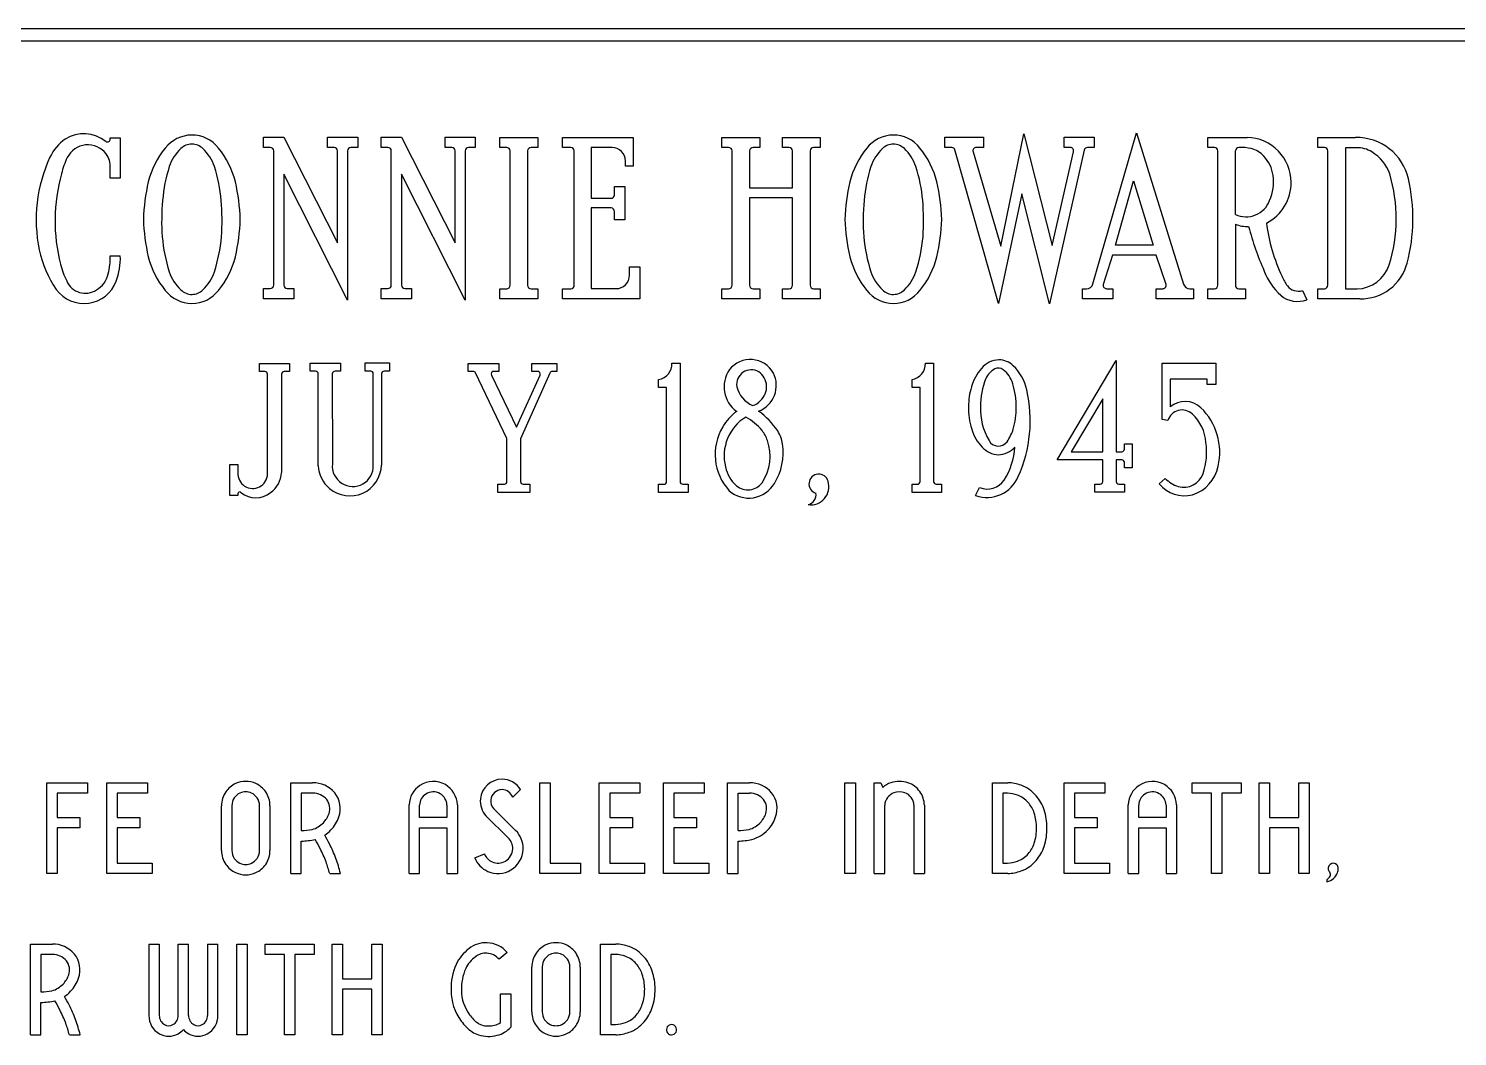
# Model space of a CAD drawing. Header units: metres. Extents: x -210 to 27, y -20 to 71.
# Drawn here: x -115.39 to -104.32, y 0.74 to 8.55 of the extents above; entities that cross this region are included whole.
import ezdxf

# ---------------------------------------------------------------- set-up
doc = ezdxf.new("R2010")
doc.units = ezdxf.units.M

msp = doc.modelspace()

# ---------------------------------------------------------------- linework, layer by layer
at = {"layer": 'MCD_Layer_0'}
for p, q in [((-131.542542, 8.547256), (-102, 8.547256)), ((-131.637268, 8.453506), (-102, 8.453506)), ((-114.760646, 7.691632), (-114.760646, 7.701632)), ((-114.760646, 7.701632), (-114.683521, 7.701632)), ((-114.683521, 7.701632), (-114.683521, 7.389132)), ((-113.57275, 7.705882), (-113.41525, 7.705882)), ((-113.57275, 7.625632), (-113.57275, 7.705882)), ((-113.41525, 7.705882), (-112.999, 6.885882)), ((-113.07775, 7.705882), (-112.84275, 7.705882)), ((-113.07775, 7.625632), (-113.07775, 7.705882)), ((-112.84275, 7.705882), (-112.84275, 7.625632)), ((-112.660953, 7.705882), (-112.503453, 7.705882)), ((-112.660953, 7.625632), (-112.660953, 7.705882)), ((-112.503453, 7.705882), (-112.087203, 6.885882)), ((-112.165953, 7.705882), (-111.930953, 7.705882)), ((-112.165953, 7.625632), (-112.165953, 7.705882)), ((-111.930953, 7.705882), (-111.930953, 7.625632)), ((-111.740061, 7.703507), (-111.447561, 7.703507)), ((-111.740061, 7.625132), (-111.740061, 7.703507)), ((-111.447561, 7.703507), (-111.447561, 7.625132)), ((-111.255369, 7.626007), (-111.255369, 7.703507)), ((-111.255369, 7.703507), (-110.707869, 7.703507)), ((-110.707869, 7.703507), (-110.707869, 7.482257)), ((-110.019533, 7.703507), (-109.727033, 7.703507)), ((-110.019533, 7.625132), (-110.019533, 7.703507)), ((-109.727033, 7.703507), (-109.727033, 7.625132)), ((-109.551158, 7.703507), (-109.258283, 7.703507)), ((-109.551158, 7.625132), (-109.551158, 7.703507)), ((-109.258283, 7.703507), (-109.258283, 7.625132)), ((-108.292747, 7.625382), (-108.292747, 7.705882)), ((-108.292747, 7.705882), (-107.991997, 7.705882)), ((-107.991997, 7.705882), (-107.991997, 7.625382)), ((-107.858247, 6.860882), (-107.679497, 7.732132)), ((-107.679497, 7.732132), (-107.460747, 6.865882)), ((-107.366997, 7.705882), (-107.133247, 7.705882)), ((-107.366997, 7.625382), (-107.366997, 7.705882)), ((-107.143847, 6.569132), (-106.805097, 7.739757)), ((-107.133247, 7.705882), (-107.133247, 7.625382)), ((-106.805097, 7.739757), (-106.442597, 6.567882)), ((-106.254477, 7.703507), (-105.949477, 7.703257)), ((-106.254477, 7.625132), (-106.254477, 7.703507)), ((-105.401223, 7.703507), (-105.108098, 7.703757)), ((-105.401223, 7.625382), (-105.401223, 7.703507)), ((-113.52025, 7.625632), (-113.57275, 7.625632)), ((-113.494, 6.558882), (-113.494, 7.599382)), ((-113.02525, 7.625632), (-113.07775, 7.625632)), ((-112.999, 6.885882), (-112.999, 7.599382)), ((-112.9215, 7.599382), (-112.9215, 6.443382)), ((-112.84275, 7.625632), (-112.89525, 7.625632)), ((-112.608453, 7.625632), (-112.660953, 7.625632)), ((-112.582203, 6.558882), (-112.582203, 7.599382)), ((-112.113453, 7.625632), (-112.165953, 7.625632)), ((-112.087203, 6.885882), (-112.087203, 7.599382)), ((-112.009703, 7.599382), (-112.009703, 6.443382)), ((-111.930953, 7.625632), (-111.983453, 7.625632)), ((-111.687936, 7.625132), (-111.740061, 7.625132)), ((-111.661686, 6.557882), (-111.661686, 7.600132)), ((-111.525311, 7.600132), (-111.525311, 6.557882)), ((-111.447561, 7.625132), (-111.499061, 7.625132)), ((-111.190369, 7.626007), (-111.255369, 7.626007)), ((-111.164119, 6.557882), (-111.164119, 7.601007)), ((-110.870494, 7.626007), (-111.034119, 7.626007)), ((-111.034119, 7.626007), (-111.034119, 7.232632)), ((-109.967408, 7.625132), (-110.019533, 7.625132)), ((-109.941158, 6.557882), (-109.941158, 7.600132)), ((-109.804783, 7.600132), (-109.804783, 7.312882)), ((-109.727033, 7.625132), (-109.778533, 7.625132)), ((-109.498658, 7.625132), (-109.551158, 7.625132)), ((-109.472408, 7.312882), (-109.472408, 7.600132)), ((-109.336033, 7.600132), (-109.336033, 6.557882)), ((-109.258283, 7.625132), (-109.309783, 7.625132)), ((-108.236997, 7.625382), (-108.292747, 7.625382)), ((-107.875747, 6.417132), (-108.213247, 7.607882)), ((-108.073247, 7.592882), (-107.858247, 6.860882)), ((-107.991997, 7.625382), (-108.048247, 7.625382)), ((-107.211997, 7.605382), (-107.480747, 6.413382)), ((-107.460747, 6.865882), (-107.294498, 7.592882)), ((-107.319497, 7.625382), (-107.366997, 7.625382)), ((-107.133247, 7.625382), (-107.185747, 7.625382)), ((-106.202352, 7.625132), (-106.254477, 7.625132)), ((-106.176102, 6.557882), (-106.176102, 7.600132)), ((-106.039727, 7.107382), (-106.039727, 7.600132)), ((-105.348723, 7.625382), (-105.401223, 7.625382)), ((-105.322473, 6.557882), (-105.322473, 7.600382)), ((-105.186973, 7.623882), (-105.186973, 6.530132)), ((-105.102848, 7.623757), (-105.186973, 7.623882)), ((-114.760646, 7.389132), (-114.760646, 7.467882)), ((-110.766744, 7.482257), (-110.766744, 7.521007)), ((-110.707869, 7.482257), (-110.766744, 7.482257)), ((-114.683521, 7.389132), (-114.760646, 7.389132)), ((-113.41525, 7.418382), (-113.41525, 6.558882)), ((-112.9215, 6.443382), (-113.41525, 7.418382)), ((-112.503453, 7.418382), (-112.503453, 6.558882)), ((-112.009703, 6.443382), (-112.503453, 7.418382)), ((-110.851494, 7.257632), (-110.851494, 7.323882)), ((-110.851494, 7.323882), (-110.773369, 7.323882)), ((-110.773369, 7.323882), (-110.773369, 7.066007)), ((-109.804783, 7.312882), (-109.472408, 7.312882)), ((-106.970097, 6.869757), (-106.828847, 7.368507)), ((-106.828847, 7.368507), (-106.677597, 6.869757)), ((-111.034119, 7.232632), (-110.877744, 7.232632)), ((-109.804783, 7.234757), (-109.804783, 6.557882)), ((-109.472408, 7.234757), (-109.804783, 7.234757)), ((-109.472408, 6.557882), (-109.472408, 7.234757)), ((-107.695747, 7.265882), (-107.875747, 6.417132)), ((-107.480747, 6.413382), (-107.695747, 7.265882)), ((-110.877744, 7.157257), (-111.034119, 7.157257)), ((-111.034119, 7.157257), (-111.034119, 6.532257)), ((-110.851494, 7.066007), (-110.851494, 7.131007)), ((-110.773369, 7.066007), (-110.851494, 7.066007)), ((-106.039727, 7.030507), (-106.039727, 6.557882)), ((-106.677597, 6.869757), (-106.970097, 6.869757)), ((-114.760146, 6.785507), (-114.682521, 6.785507)), ((-106.992597, 6.792257), (-107.063847, 6.564132)), ((-106.655097, 6.792257), (-106.992597, 6.792257)), ((-106.577597, 6.565382), (-106.655097, 6.792257)), ((-110.735869, 6.636007), (-110.735869, 6.701007)), ((-110.735869, 6.701007), (-110.656619, 6.701007)), ((-110.656619, 6.701007), (-110.656619, 6.453507)), ((-113.57275, 6.532632), (-113.52025, 6.532632)), ((-113.57275, 6.453507), (-113.57275, 6.532632)), ((-113.338125, 6.453507), (-113.57275, 6.453507)), ((-113.39025, 6.532632), (-113.338125, 6.532632)), ((-113.338125, 6.532632), (-113.338125, 6.453507)), ((-112.660953, 6.532632), (-112.608453, 6.532632)), ((-112.660953, 6.453507), (-112.660953, 6.532632)), ((-112.426328, 6.453507), (-112.660953, 6.453507)), ((-112.478453, 6.532632), (-112.426328, 6.532632)), ((-112.426328, 6.532632), (-112.426328, 6.453507)), ((-111.740061, 6.531632), (-111.687936, 6.531632)), ((-111.740061, 6.453507), (-111.740061, 6.531632)), ((-111.446936, 6.453507), (-111.740061, 6.453507)), ((-111.499061, 6.531632), (-111.446936, 6.531632)), ((-111.446936, 6.531632), (-111.446936, 6.453507)), ((-111.255369, 6.453507), (-111.255369, 6.531632)), ((-111.255369, 6.531632), (-111.190369, 6.531632)), ((-110.656619, 6.453507), (-111.255369, 6.453507)), ((-111.034119, 6.532257), (-110.840869, 6.532257)), ((-110.019533, 6.531632), (-109.967408, 6.531632)), ((-110.019533, 6.453507), (-110.019533, 6.531632)), ((-109.726408, 6.453507), (-110.019533, 6.453507)), ((-109.778533, 6.531632), (-109.726408, 6.531632)), ((-109.726408, 6.531632), (-109.726408, 6.453507)), ((-109.550783, 6.531632), (-109.498658, 6.531632)), ((-109.550783, 6.453507), (-109.550783, 6.531632)), ((-109.257658, 6.453507), (-109.550783, 6.453507)), ((-109.309783, 6.531632), (-109.257658, 6.531632)), ((-109.257658, 6.531632), (-109.257658, 6.453507)), ((-107.225097, 6.531632), (-107.193847, 6.531632)), ((-107.225097, 6.453507), (-107.225097, 6.531632)), ((-106.990097, 6.453507), (-107.225097, 6.453507)), ((-107.038847, 6.531632), (-106.990097, 6.531632)), ((-106.990097, 6.531632), (-106.990097, 6.453507)), ((-106.652597, 6.453507), (-106.652597, 6.531632)), ((-106.652597, 6.531632), (-106.602597, 6.531632)), ((-106.365097, 6.453507), (-106.652597, 6.453507)), ((-106.392597, 6.531632), (-106.365097, 6.531632)), ((-106.365097, 6.531632), (-106.365097, 6.453507)), ((-106.254477, 6.531632), (-106.202352, 6.531632)), ((-106.254477, 6.453507), (-106.254477, 6.531632)), ((-105.961352, 6.453507), (-106.254477, 6.453507)), ((-106.013477, 6.531632), (-105.961352, 6.531632)), ((-105.961352, 6.531632), (-105.961352, 6.453507)), ((-105.520227, 6.516757), (-105.485727, 6.446007)), ((-105.401223, 6.453507), (-105.401223, 6.531632)), ((-105.401223, 6.531632), (-105.348723, 6.531632)), ((-105.076223, 6.453507), (-105.401223, 6.453507)), ((-105.186973, 6.530132), (-105.096598, 6.530132)), ((-113.604557, 5.889307), (-113.604557, 5.952107)), ((-113.604557, 5.952107), (-113.370257, 5.952107)), ((-113.562557, 5.889307), (-113.604557, 5.889307)), ((-113.370257, 5.889307), (-113.411457, 5.889307)), ((-113.370257, 5.952107), (-113.370257, 5.889307)), ((-113.212109, 5.954207), (-112.977009, 5.954207)), ((-113.212109, 5.891507), (-113.212109, 5.954207)), ((-113.169409, 5.891507), (-113.212109, 5.891507)), ((-113.148409, 5.159407), (-113.148409, 5.871507)), ((-113.039309, 5.871507), (-113.039209, 5.173007)), ((-112.977009, 5.891507), (-113.018309, 5.891507)), ((-112.977009, 5.954207), (-112.977009, 5.891507)), ((-112.783909, 5.892307), (-112.783909, 5.956207)), ((-112.783909, 5.956207), (-112.596409, 5.956207)), ((-112.741509, 5.892307), (-112.783909, 5.892307)), ((-112.721509, 5.164207), (-112.721509, 5.872307)), ((-112.658509, 5.872307), (-112.658509, 5.164207)), ((-112.596409, 5.892307), (-112.637509, 5.892307)), ((-112.596409, 5.956207), (-112.596409, 5.892307)), ((-111.987662, 5.953257), (-111.747661, 5.953257)), ((-111.987662, 5.891057), (-111.987662, 5.953257)), ((-111.948662, 5.891057), (-111.987662, 5.891057)), ((-111.685661, 5.370257), (-111.929662, 5.879057)), ((-111.747661, 5.891057), (-111.787661, 5.891057)), ((-111.747661, 5.953257), (-111.747661, 5.891057)), ((-111.354661, 5.878207), (-111.580662, 5.369407)), ((-111.492661, 5.891057), (-111.492661, 5.953257)), ((-111.492661, 5.952407), (-111.299661, 5.952407)), ((-111.448661, 5.891057), (-111.492661, 5.891057)), ((-111.299661, 5.890207), (-111.335661, 5.890207)), ((-111.299661, 5.952407), (-111.299661, 5.890207)), ((-110.407198, 5.953407), (-110.344298, 5.953507)), ((-110.344298, 5.953507), (-110.344298, 5.036507)), ((-108.442537, 5.953407), (-108.379637, 5.953507)), ((-108.379637, 5.953507), (-108.379637, 5.036507)), ((-107.421592, 5.205307), (-106.963692, 5.976307)), ((-106.963692, 5.976307), (-106.963692, 5.268307)), ((-106.607438, 5.518307), (-106.607438, 5.955307)), ((-106.607438, 5.955307), (-106.190438, 5.955307)), ((-106.190438, 5.955307), (-106.190438, 5.789307)), ((-113.541557, 5.096207), (-113.541557, 5.869307)), ((-113.432457, 5.869307), (-113.432457, 5.106307)), ((-111.806661, 5.862057), (-111.611661, 5.458257)), ((-111.611661, 5.458257), (-111.429661, 5.862057)), ((-110.510298, 5.766507), (-110.510298, 5.829007)), ((-110.448298, 5.766507), (-110.510298, 5.766507)), ((-110.448298, 5.036507), (-110.448298, 5.766507)), ((-108.545637, 5.766507), (-108.545637, 5.829007)), ((-108.483637, 5.766507), (-108.545637, 5.766507)), ((-108.483637, 5.036507), (-108.483637, 5.766507)), ((-106.544438, 5.830307), (-106.544438, 5.615807)), ((-106.259138, 5.830307), (-106.544438, 5.830307)), ((-106.259138, 5.789307), (-106.259138, 5.830307)), ((-106.190438, 5.789307), (-106.259138, 5.789307)), ((-107.067692, 5.678807), (-107.311592, 5.268307)), ((-107.067692, 5.268307), (-107.067692, 5.678807)), ((-106.562438, 5.509307), (-106.607438, 5.518307)), ((-111.685661, 5.036557), (-111.685661, 5.370257)), ((-111.580662, 5.370257), (-111.580662, 5.036557)), ((-106.899992, 5.330307), (-106.838692, 5.330307)), ((-106.899992, 5.289307), (-106.899992, 5.330307)), ((-106.838692, 5.330307), (-106.838692, 5.143307)), ((-107.067692, 5.205307), (-107.421592, 5.205307)), ((-107.311592, 5.268307), (-107.067692, 5.268307)), ((-107.067692, 5.038807), (-107.067692, 5.205307)), ((-106.963692, 5.268307), (-106.920992, 5.268307)), ((-106.963692, 5.205307), (-106.963692, 5.038807)), ((-106.920992, 5.205307), (-106.963692, 5.205307)), ((-113.834257, 5.169007), (-113.771357, 5.169007)), ((-113.834257, 4.929007), (-113.834257, 5.169007)), ((-113.771357, 5.169007), (-113.771357, 5.106007)), ((-106.899992, 5.143307), (-106.899992, 5.185307)), ((-106.838692, 5.143307), (-106.899992, 5.143307)), ((-111.757661, 4.953257), (-111.757661, 5.016557)), ((-111.757661, 5.016557), (-111.705662, 5.016557)), ((-111.560661, 5.016557), (-111.507661, 5.016557)), ((-111.507661, 5.016557), (-111.507661, 4.953257)), ((-110.510298, 5.016507), (-110.469298, 5.016507)), ((-110.510298, 4.953507), (-110.510298, 5.016507)), ((-110.323298, 5.016507), (-110.281298, 5.016507)), ((-110.281298, 5.016507), (-110.281298, 4.953507)), ((-108.545637, 5.016507), (-108.504637, 5.016507)), ((-108.545637, 4.953507), (-108.545637, 5.016507)), ((-108.358637, 5.016507), (-108.316637, 5.016507)), ((-108.316637, 5.016507), (-108.316637, 4.953507)), ((-108.05298, 4.929407), (-108.02198, 4.990407)), ((-107.129692, 5.017807), (-107.088692, 5.017807)), ((-107.129692, 4.955307), (-107.129692, 5.017807)), ((-106.942692, 5.017807), (-106.899992, 5.017807)), ((-106.899992, 5.017807), (-106.899992, 4.955307)), ((-106.631438, 5.019307), (-106.584438, 5.061307)), ((-113.771357, 4.929007), (-113.834257, 4.929007)), ((-113.771357, 4.942007), (-113.771357, 4.929007)), ((-111.507661, 4.953257), (-111.757661, 4.953257)), ((-110.281298, 4.953507), (-110.510298, 4.953507)), ((-108.316637, 4.953507), (-108.545637, 4.953507)), ((-106.899992, 4.955307), (-107.129692, 4.955307)), ((-115.251883, 2.703155), (-114.936883, 2.703155)), ((-115.251883, 2.00003), (-115.251883, 2.703155)), ((-114.936883, 2.703155), (-114.936883, 2.622296)), ((-114.787102, 2.703154), (-114.472102, 2.703154)), ((-114.787102, 2.000029), (-114.787102, 2.703154)), ((-114.472102, 2.703154), (-114.472102, 2.622295)), ((-113.360764, 2.703153), (-113.192014, 2.703153)), ((-113.360764, 2.000028), (-113.360764, 2.703153)), ((-111.43133, 2.703151), (-111.350471, 2.703151)), ((-111.43133, 2.000026), (-111.43133, 2.703151)), ((-111.350471, 2.703151), (-111.350471, 2.080885)), ((-110.97007, 2.703154), (-110.65507, 2.703154)), ((-110.97007, 2.000029), (-110.97007, 2.703154)), ((-110.65507, 2.703154), (-110.65507, 2.622295)), ((-110.47226, 2.703154), (-110.15726, 2.703154)), ((-110.47226, 2.000029), (-110.47226, 2.703154)), ((-110.15726, 2.703154), (-110.15726, 2.622295)), ((-109.975119, 2.703153), (-109.80637, 2.703153)), ((-109.975119, 2.000028), (-109.975119, 2.703153)), ((-109.065726, 2.703155), (-108.984867, 2.703155)), ((-109.065726, 2.00003), (-109.065726, 2.703155)), ((-108.984867, 2.703155), (-108.984867, 2.00003)), ((-108.838625, 2.703153), (-108.787579, 2.703153)), ((-108.838625, 2.000027), (-108.838625, 2.703153)), ((-108.787579, 2.703153), (-108.773376, 2.667082)), ((-107.923092, 2.703154), (-107.804545, 2.703154)), ((-107.923092, 2.000029), (-107.923092, 2.703154)), ((-107.368004, 2.703154), (-107.053004, 2.703154)), ((-107.368004, 2.000029), (-107.368004, 2.703154)), ((-107.053004, 2.703154), (-107.053004, 2.622295)), ((-106.375682, 2.703153), (-105.994589, 2.703153)), ((-106.375682, 2.622293), (-106.375682, 2.703153)), ((-105.994589, 2.703153), (-105.994589, 2.622293)), ((-105.855323, 2.703154), (-105.774464, 2.703154)), ((-105.855323, 2.000029), (-105.855323, 2.703154)), ((-105.774464, 2.703154), (-105.774464, 2.433857)), ((-105.548058, 2.703154), (-105.467198, 2.703154)), ((-105.548058, 2.433857), (-105.548058, 2.703154)), ((-105.467198, 2.703154), (-105.467198, 2.000029)), ((-114.936883, 2.622296), (-115.171024, 2.622296)), ((-115.171024, 2.622296), (-115.171024, 2.433858)), ((-114.472102, 2.622295), (-114.706243, 2.622295)), ((-114.706243, 2.622295), (-114.706243, 2.433857)), ((-113.190398, 2.622293), (-113.279904, 2.622293)), ((-113.279904, 2.622293), (-113.279904, 2.332184)), ((-111.580281, 2.65018), (-111.641524, 2.592243)), ((-110.65507, 2.622295), (-110.889211, 2.622295)), ((-110.889211, 2.622295), (-110.889211, 2.433857)), ((-110.15726, 2.622295), (-110.3914, 2.622295)), ((-110.3914, 2.622295), (-110.3914, 2.433857)), ((-109.89426, 2.332184), (-109.89426, 2.622293)), ((-109.89426, 2.622293), (-109.804753, 2.622293)), ((-107.842232, 2.622295), (-107.842232, 2.080889)), ((-107.806302, 2.622295), (-107.842232, 2.622295)), ((-107.053004, 2.622295), (-107.287145, 2.622295)), ((-107.287145, 2.622295), (-107.287145, 2.433857)), ((-106.225213, 2.622293), (-106.375682, 2.622293)), ((-106.225213, 2.000028), (-106.225213, 2.622293)), ((-105.994589, 2.622293), (-106.144354, 2.622293)), ((-106.144354, 2.622293), (-106.144354, 2.000028)), ((-113.898676, 2.177989), (-113.898676, 2.525192)), ((-113.817817, 2.525473), (-113.817817, 2.177637)), ((-113.603504, 2.177637), (-113.603504, 2.525473)), ((-113.522645, 2.525192), (-113.522645, 2.177989)), ((-112.443753, 2.000029), (-112.443753, 2.532999)), ((-112.362893, 2.433857), (-112.362893, 2.530327)), ((-112.151253, 2.530327), (-112.151253, 2.433857)), ((-112.070394, 2.532999), (-112.070394, 2.000029)), ((-111.675555, 2.276259), (-111.848242, 2.447118)), ((-111.788688, 2.501961), (-111.619023, 2.334125)), ((-108.757766, 2.000027), (-108.757766, 2.528988)), ((-108.53136, 2.528988), (-108.53136, 2.000027)), ((-108.450501, 2.528988), (-108.450501, 2.000027)), ((-106.870038, 2.000029), (-106.870038, 2.532999)), ((-106.789178, 2.433857), (-106.789178, 2.530327)), ((-106.577538, 2.530327), (-106.577538, 2.433857)), ((-106.496678, 2.532999), (-106.496678, 2.000029)), ((-115.171024, 2.433858), (-114.995244, 2.433858)), ((-114.995244, 2.352998), (-115.171024, 2.352998)), ((-115.171024, 2.352998), (-115.171024, 2.00003)), ((-114.995244, 2.433858), (-114.995244, 2.352998)), ((-114.706243, 2.433857), (-114.530461, 2.433857)), ((-114.530461, 2.352998), (-114.706243, 2.352998)), ((-114.706243, 2.352998), (-114.706243, 2.080889)), ((-114.530461, 2.433857), (-114.530461, 2.352998)), ((-112.151253, 2.433857), (-112.362893, 2.433857)), ((-112.362893, 2.000029), (-112.362893, 2.352998)), ((-112.362893, 2.352998), (-112.151253, 2.352998)), ((-112.151253, 2.352998), (-112.151253, 2.000029)), ((-110.889211, 2.433857), (-110.713429, 2.433857)), ((-110.713429, 2.352998), (-110.889211, 2.352998)), ((-110.889211, 2.352998), (-110.889211, 2.080889)), ((-110.713429, 2.433857), (-110.713429, 2.352998)), ((-110.3914, 2.433857), (-110.215619, 2.433857)), ((-110.215619, 2.352998), (-110.3914, 2.352998)), ((-110.3914, 2.352998), (-110.3914, 2.080889)), ((-110.215619, 2.433857), (-110.215619, 2.352998)), ((-107.287145, 2.433857), (-107.111363, 2.433857)), ((-107.111363, 2.352998), (-107.287145, 2.352998)), ((-107.287145, 2.352998), (-107.287145, 2.080889)), ((-107.111363, 2.433857), (-107.111363, 2.352998)), ((-106.577538, 2.433857), (-106.789178, 2.433857)), ((-106.789178, 2.000029), (-106.789178, 2.352998)), ((-106.789178, 2.352998), (-106.577538, 2.352998)), ((-106.577538, 2.352998), (-106.577538, 2.000029)), ((-105.774464, 2.433857), (-105.548058, 2.433857)), ((-105.548058, 2.352998), (-105.774464, 2.352998)), ((-105.774464, 2.352998), (-105.774464, 2.000029)), ((-105.548058, 2.000029), (-105.548058, 2.352998)), ((-113.279904, 2.000028), (-113.279904, 2.251325)), ((-109.89426, 2.000028), (-109.89426, 2.251325)), ((-111.935851, 2.121782), (-111.860828, 2.151946)), ((-115.171024, 2.00003), (-115.251883, 2.00003)), ((-114.435539, 2.000029), (-114.787102, 2.000029)), ((-114.706243, 2.080889), (-114.435539, 2.080889)), ((-114.435539, 2.080889), (-114.435539, 2.000029)), ((-113.360764, 2.000028), (-113.279904, 2.000028)), ((-113.059826, 2.000028), (-112.976436, 2.000028)), ((-112.443753, 2.000029), (-112.362893, 2.000029)), ((-112.151253, 2.000029), (-112.070394, 2.000029)), ((-111.11626, 2.000026), (-111.43133, 2.000026)), ((-111.350471, 2.080885), (-111.11626, 2.080885)), ((-111.11626, 2.080885), (-111.11626, 2.000026)), ((-110.618507, 2.000029), (-110.97007, 2.000029)), ((-110.889211, 2.080889), (-110.618507, 2.080889)), ((-110.618507, 2.080889), (-110.618507, 2.000029)), ((-110.120697, 2.000029), (-110.47226, 2.000029)), ((-110.3914, 2.080889), (-110.120697, 2.080889)), ((-110.120697, 2.080889), (-110.120697, 2.000029)), ((-109.975119, 2.000028), (-109.89426, 2.000028)), ((-108.984867, 2.00003), (-109.065726, 2.00003)), ((-108.838625, 2.000027), (-108.757766, 2.000027)), ((-108.53136, 2.000027), (-108.450501, 2.000027)), ((-107.804545, 2.000029), (-107.923092, 2.000029)), ((-107.842232, 2.080889), (-107.806302, 2.080889)), ((-107.016441, 2.000029), (-107.368004, 2.000029)), ((-107.287145, 2.080889), (-107.016441, 2.080889)), ((-107.016441, 2.080889), (-107.016441, 2.000029)), ((-106.870038, 2.000029), (-106.789178, 2.000029)), ((-106.577538, 2.000029), (-106.496678, 2.000029)), ((-106.144354, 2.000028), (-106.225213, 2.000028)), ((-105.774464, 2.000029), (-105.855323, 2.000029)), ((-105.467198, 2.000029), (-105.548058, 2.000029)), ((-115.378236, 1.453153), (-115.209486, 1.453153)), ((-115.378236, 0.750028), (-115.378236, 1.453153)), ((-114.46124, 1.453132), (-114.46124, 0.899772)), ((-114.46124, 1.453132), (-114.380381, 1.453132)), ((-114.380381, 1.453132), (-114.380381, 0.899772)), ((-114.234131, 1.453132), (-114.153272, 1.453132)), ((-114.234131, 0.899772), (-114.234131, 1.453132)), ((-114.153272, 0.899772), (-114.153272, 1.453132)), ((-114.007021, 1.453132), (-114.007021, 0.899772)), ((-114.007021, 1.453132), (-113.926162, 1.453132)), ((-113.926162, 0.899772), (-113.926162, 1.453132)), ((-113.779914, 1.453155), (-113.699055, 1.453155)), ((-113.779914, 0.75003), (-113.779914, 1.453155)), ((-113.699055, 1.453155), (-113.699055, 0.75003)), ((-113.560466, 1.453153), (-113.179373, 1.453153)), ((-113.560466, 1.372293), (-113.560466, 1.453153)), ((-113.179373, 1.453153), (-113.179373, 1.372293)), ((-113.040107, 1.453154), (-112.959248, 1.453154)), ((-113.040107, 0.750029), (-113.040107, 1.453154)), ((-112.959248, 1.453154), (-112.959248, 1.183857)), ((-112.732842, 1.453154), (-112.651982, 1.453154)), ((-112.732842, 1.183857), (-112.732842, 1.453154)), ((-112.651982, 1.453154), (-112.651982, 0.750029)), ((-110.960842, 1.453154), (-110.842295, 1.453154)), ((-110.960842, 0.750029), (-110.960842, 1.453154)), ((-115.207869, 1.372293), (-115.297376, 1.372293)), ((-115.297376, 1.372293), (-115.297376, 1.082184)), ((-113.409997, 1.372293), (-113.560466, 1.372293)), ((-113.409997, 0.750028), (-113.409997, 1.372293)), ((-113.179373, 1.372293), (-113.329138, 1.372293)), ((-113.329138, 1.372293), (-113.329138, 0.750028)), ((-111.684236, 1.387062), (-111.74604, 1.33489)), ((-110.879983, 1.372295), (-110.879983, 0.830889)), ((-110.844053, 1.372295), (-110.879983, 1.372295)), ((-111.493578, 0.927989), (-111.493578, 1.275192)), ((-111.412719, 1.275473), (-111.412719, 0.927637)), ((-111.198406, 0.927637), (-111.198406, 1.275473)), ((-111.117547, 1.275192), (-111.117547, 0.927989)), ((-112.959248, 1.183857), (-112.732842, 1.183857)), ((-115.297376, 0.750028), (-115.297376, 1.001325)), ((-112.732842, 1.102998), (-112.959248, 1.102998)), ((-112.959248, 1.102998), (-112.959248, 0.750029)), ((-112.732842, 0.750029), (-112.732842, 1.102998)), ((-111.736266, 1.066436), (-111.655408, 1.066436)), ((-111.736266, 0.845022), (-111.736266, 1.066436)), ((-111.655408, 1.066436), (-111.655408, 0.809093)), ((-110.879983, 0.830889), (-110.844053, 0.830889)), ((-115.378236, 0.750028), (-115.297376, 0.750028)), ((-115.077298, 0.750028), (-114.993907, 0.750028)), ((-113.699055, 0.75003), (-113.779914, 0.75003)), ((-113.329138, 0.750028), (-113.409997, 0.750028)), ((-112.959248, 0.750029), (-113.040107, 0.750029)), ((-112.651982, 0.750029), (-112.732842, 0.750029)), ((-110.842295, 0.750029), (-110.960842, 0.750029))]:
    msp.add_line(p, q, dxfattribs=at)
for centre, radius, start, end in [((-114.873622, 7.373133), 0.39642, 126.540337, 153.380067), ((-114.965571, 7.45671), 0.275582, 51.666835, 121.520285), ((-114.934094, 7.467177), 0.179247, 37.635523, 153.419562), ((-114.782547, 7.691143), 0.021906, 236.472512, 1.278304), ((-114.125736, 7.456643), 0.26564, 90.79453, 141.775205), ((-114.12692, 7.528507), 0.123756, 90.578709, 134.181649), ((-114.12841, 7.461077), 0.261182, 37.758344, 90.221383), ((-114.12942, 7.528507), 0.123756, 45.818386, 89.421273), ((-108.688335, 7.456643), 0.26564, 90.79453, 141.775205), ((-108.689519, 7.528507), 0.123756, 90.578709, 134.181649), ((-108.69101, 7.461077), 0.261182, 37.758344, 90.221383), ((-108.692019, 7.528507), 0.123756, 45.818386, 89.421273), ((-105.953141, 7.361868), 0.341409, 43.587729, 89.38504), ((-105.101718, 7.290135), 0.413671, 13.044896, 90.883659), ((-114.186126, 7.066787), 1.148814, 155.084697, 191.773362), ((-114.519879, 7.274315), 0.63611, 154.578309, 166.493475), ((-114.937947, 7.475463), 0.177463, 357.551653, 34.756256), ((-113.811993, 7.194949), 0.674133, 140.801534, 165.849269), ((-113.974782, 7.365079), 0.347019, 133.389786, 161.139748), ((-114.281557, 7.365079), 0.347019, 18.860253, 46.610181), ((-114.444348, 7.194948), 0.674135, 14.150753, 39.198424), ((-113.519625, 7.600007), 0.025633, 358.602926, 91.396993), ((-113.024625, 7.600007), 0.025633, 358.602996, 91.397004), ((-112.893687, 7.597819), 0.027857, 93.215743, 176.784257), ((-112.607828, 7.600007), 0.025633, 358.602926, 91.396993), ((-112.112828, 7.600007), 0.025633, 358.602996, 91.397004), ((-111.98189, 7.597819), 0.027857, 93.215743, 176.784257), ((-111.687311, 7.599507), 0.025633, 1.397424, 91.396987), ((-111.499686, 7.599507), 0.025633, 88.603013, 178.602576), ((-111.189744, 7.600382), 0.025633, 1.397424, 91.396987), ((-110.873521, 7.519258), 0.106792, 0.938382, 88.375458), ((-109.966783, 7.599507), 0.025633, 1.397495, 91.396916), ((-109.779158, 7.599507), 0.025633, 88.603013, 178.602576), ((-109.498033, 7.599507), 0.025633, 1.397495, 91.396916), ((-109.310408, 7.599507), 0.025633, 88.602862, 178.602646), ((-108.374592, 7.194949), 0.674133, 140.801534, 165.849269), ((-108.537381, 7.365079), 0.347019, 133.389786, 161.139748), ((-108.844157, 7.365079), 0.347019, 18.860253, 46.610181), ((-109.006947, 7.194948), 0.674135, 14.150753, 39.198424), ((-108.236916, 7.600627), 0.024756, 17.042676, 90.188608), ((-108.049511, 7.600488), 0.024926, 87.095063, 197.767855), ((-107.318234, 7.600488), 0.024926, 342.232145, 92.904937), ((-107.186614, 7.599293), 0.026103, 88.096664, 166.511428), ((-106.201727, 7.599507), 0.025633, 1.397495, 91.396916), ((-106.014102, 7.599507), 0.025633, 88.603013, 178.602576), ((-105.993779, 7.271322), 0.354357, 77.482628, 93.186619), ((-105.955871, 7.445653), 0.175956, 39.629699, 77.229803), ((-105.996003, 7.380388), 0.249715, 6.667634, 45.299134), ((-105.9603, 7.352604), 0.352985, 0.836433, 43.875706), ((-105.35037, 7.597371), 0.02806, 6.161092, 86.633319), ((-105.095676, 7.408174), 0.215702, 57.953501, 91.905375), ((-105.15502, 7.309829), 0.330555, 19.65389, 58.279581), ((-113.83791, 7.057948), 1.350719, 164.325155, 194.450623), ((-113.223281, 7.129761), 1.134422, 162.162405, 175.639799), ((-115.124773, 7.105915), 1.229044, 5.139181, 17.586118), ((-107.78588, 7.129761), 1.134422, 162.162405, 175.639799), ((-109.687372, 7.105915), 1.229044, 5.139181, 17.586118), ((-106.003671, 7.075296), 1.21037, 342.713389, 16.596187), ((-113.079904, 7.033293), 1.423701, 166.743752, 178.582696), ((-115.176439, 7.033292), 1.423705, 1.417328, 13.256238), ((-107.642504, 7.033293), 1.423701, 166.743752, 178.582696), ((-109.739038, 7.033292), 1.423705, 1.417328, 13.256238), ((-105.959296, 7.353352), 0.351971, 297.00494, 0.717114), ((-106.124275, 7.360583), 0.379449, 337.296818, 7.388969), ((-106.014309, 7.076511), 1.350931, 345.154392, 13.13509), ((-112.621036, 7.051722), 1.741152, 174.585862, 183.89309), ((-115.860577, 7.057402), 1.966315, 356.387485, 4.626575), ((-110.877119, 7.258257), 0.025633, 268.602796, 358.602963), ((-107.183635, 7.051722), 1.741152, 174.585862, 183.89309), ((-110.423177, 7.057402), 1.966315, 356.387485, 4.626575), ((-105.956842, 7.284777), 0.195803, 244.956354, 338.85098), ((-110.879306, 7.129444), 0.027856, 3.2156, 86.784319), ((-113.04864, 7.109168), 1.455098, 181.601279, 193.134822), ((-115.207704, 7.109169), 1.455103, 346.865188, 358.398697), ((-107.611239, 7.109168), 1.455098, 181.601279, 193.134822), ((-109.770303, 7.109169), 1.455103, 346.865188, 358.398697), ((-105.942742, 7.297679), 0.284231, 250.048815, 271.162177), ((-103.704177, 7.6005), 2.30867, 194.729516, 203.802462), ((-104.451019, 7.212441), 1.35947, 187.297586, 205.507788), ((-113.001938, 7.067302), 1.362815, 185.634126, 197.29024), ((-115.254399, 7.067302), 1.362813, 342.709749, 354.365878), ((-107.564538, 7.067302), 1.362815, 185.634126, 197.29024), ((-109.816998, 7.067302), 1.362813, 342.709749, 354.365878), ((-114.483805, 7.007074), 0.845216, 191.928056, 214.661076), ((-115.293674, 6.778132), 0.533579, 345.746404, 0.791997), ((-115.202733, 6.768664), 0.520485, 339.836975, 1.854396), ((-113.806844, 6.947959), 0.680268, 194.424025, 219.14597), ((-114.449497, 6.94796), 0.68027, 320.854073, 345.575952), ((-108.369444, 6.947959), 0.680268, 194.424025, 219.14597), ((-109.012096, 6.94796), 0.68027, 320.854073, 345.575952), ((-114.51432, 6.879636), 0.651222, 194.109641, 206.247604), ((-114.968348, 6.690312), 0.19671, 300.962388, 347.20779), ((-113.974783, 6.774434), 0.347019, 198.860234, 226.610228), ((-114.281557, 6.774435), 0.347019, 313.389806, 341.139765), ((-108.537382, 6.774434), 0.347019, 198.860234, 226.610228), ((-108.844156, 6.774435), 0.347019, 313.389806, 341.139765), ((-105.35155, 6.846307), 0.497675, 200.901285, 227.351178), ((-105.102269, 6.797099), 0.267027, 271.216967, 342.236537), ((-105.067218, 6.82421), 0.370812, 268.608459, 345.34293), ((-114.963509, 6.682961), 0.266388, 216.00008, 339.405111), ((-114.953367, 6.653771), 0.157781, 203.193067, 303.124518), ((-113.519625, 6.558257), 0.025633, 268.602799, 1.397201), ((-113.389625, 6.558257), 0.025633, 178.602799, 268.602833), ((-112.607828, 6.558257), 0.025633, 268.602799, 1.397201), ((-112.477828, 6.558257), 0.025633, 178.602799, 268.602833), ((-111.687311, 6.557257), 0.025633, 268.602799, 1.397201), ((-111.499686, 6.557257), 0.025633, 178.602799, 271.397201), ((-111.189744, 6.557257), 0.025633, 268.602799, 1.397201), ((-110.840424, 6.636814), 0.104558, 269.756155, 359.55768), ((-109.966783, 6.557257), 0.025633, 268.602868, 1.397132), ((-109.779158, 6.557257), 0.025633, 178.602799, 271.397201), ((-109.498033, 6.557257), 0.025633, 268.602868, 1.397132), ((-109.310408, 6.557257), 0.025633, 178.602732, 271.397349), ((-107.192874, 6.582417), 0.050794, 268.901502, 344.838294), ((-107.038144, 6.558038), 0.026416, 166.662425, 268.474747), ((-106.601554, 6.556994), 0.025383, 267.644957, 19.297293), ((-106.393296, 6.583276), 0.051648, 197.340356, 270.775451), ((-106.201727, 6.557257), 0.025633, 268.602868, 1.397132), ((-106.014102, 6.557257), 0.025633, 178.602799, 271.397201), ((-105.32394, 6.775333), 0.383852, 202.731576, 215.394077), ((-105.550413, 6.625371), 0.112731, 219.935205, 285.531664), ((-105.350285, 6.559444), 0.027856, 273.215473, 356.784527), ((-114.125789, 6.682801), 0.265555, 218.220007, 269.486314), ((-114.126943, 6.610972), 0.123715, 225.814912, 270.010752), ((-114.128404, 6.678429), 0.261172, 270.051429, 322.242245), ((-114.129495, 6.611119), 0.123889, 271.190967, 314.170147), ((-108.688388, 6.682801), 0.265555, 218.220007, 269.486314), ((-108.689542, 6.610972), 0.123715, 225.814912, 270.010752), ((-108.691003, 6.678429), 0.261172, 270.051429, 322.242245), ((-108.692094, 6.611119), 0.123889, 271.190967, 314.170147), ((-105.557116, 6.641601), 0.208215, 230.795342, 290.051241), ((-109.799377, 5.777288), 0.205706, 29.411708, 141.867971), ((-113.562057, 5.868807), 0.020506, 1.397068, 91.397343), ((-113.411957, 5.868807), 0.020506, 88.60272, 178.602788), ((-113.168909, 5.871007), 0.020506, 1.397353, 91.397058), ((-113.018809, 5.871007), 0.020506, 88.603013, 178.602576), ((-112.742009, 5.871807), 0.020506, 1.397356, 88.602729), ((-112.638009, 5.871807), 0.020506, 88.603022, 178.602649), ((-111.948361, 5.870491), 0.020569, 24.612825, 90.836021), ((-111.788982, 5.871198), 0.019903, 86.195561, 207.340897), ((-111.447341, 5.871198), 0.019903, 332.659041, 93.8045), ((-111.335962, 5.86964), 0.020569, 89.163964, 155.387027), ((-110.526066, 5.946999), 0.119041, 277.612036, 3.085551), ((-109.769581, 5.771172), 0.233316, 145.206381, 234.465341), ((-109.791935, 5.789526), 0.113562, 59.433105, 188.721294), ((-109.812749, 5.782782), 0.214957, 291.151878, 26.384477), ((-109.815094, 5.770711), 0.141919, 311.430835, 55.241858), ((-108.561406, 5.946999), 0.119041, 277.612036, 3.085551), ((-107.714182, 5.662066), 0.386834, 139.419606, 163.812695), ((-107.866481, 5.796962), 0.183444, 91.874118, 140.475325), ((-107.828879, 5.771123), 0.158135, 118.64245, 156.212263), ((-107.877568, 5.855679), 0.060628, 51.927112, 116.56374), ((-107.875617, 5.814465), 0.165872, 46.662254, 88.916262), ((-107.950923, 5.747965), 0.190857, 14.300263, 54.532476), ((-108.016829, 5.670486), 0.367524, 12.033199, 46.05529), ((-109.693961, 5.824), 0.216485, 193.814751, 245.950599), ((-107.588312, 5.617589), 0.52017, 162.972873, 179.887825), ((-107.473542, 5.625507), 0.542113, 157.277652, 180.95129), ((-108.325263, 5.616849), 0.587003, 359.517639, 17.67846), ((-109.811534, 5.741382), 0.118759, 284.308245, 319.533449), ((-108.680928, 5.507724), 1.051168, 335.780913, 13.163464), ((-106.429573, 5.480002), 0.177867, 46.633249, 130.224759), ((-109.660039, 5.252077), 0.410473, 126.671347, 149.354233), ((-110.0877, 5.09323), 0.60288, 33.879858, 54.216793), ((-107.572647, 5.605562), 0.535992, 178.605437, 197.55374), ((-107.541587, 5.598397), 0.474339, 177.811908, 210.787034), ((-108.291454, 5.603485), 0.553238, 343.289226, 0.872222), ((-106.452406, 5.477248), 0.114607, 46.446402, 163.755792), ((-106.59837, 5.317896), 0.330693, 3.885898, 47.141851), ((-106.642504, 5.26327), 0.481675, 347.072101, 45.922865), ((-109.65578, 5.247383), 0.416534, 149.097382, 222.438391), ((-109.651472, 5.237015), 0.35099, 121.178831, 194.302369), ((-110.070922, 5.127381), 0.473877, 40.051207, 59.888264), ((-109.889477, 5.285445), 0.233314, 17.681105, 39.010273), ((-109.827334, 5.281305), 0.282094, 9.591264, 31.645047), ((-107.75554, 5.540751), 0.342133, 196.442921, 224.064902), ((-108.090372, 5.545432), 0.343962, 324.605325, 342.919864), ((-110.012862, 5.233574), 0.36682, 325.991804, 19.547459), ((-109.995593, 5.262765), 0.451194, 327.945907, 8.352558), ((-107.87673, 5.394293), 0.082267, 208.129661, 324.231273), ((-106.778776, 5.264787), 0.515895, 341.36124, 8.417531), ((-107.870251, 5.422495), 0.177539, 222.388048, 267.633909), ((-107.881641, 5.421914), 0.176854, 271.31561, 318.404617), ((-108.28816, 5.33736), 0.539781, 327.684896, 356.510582), ((-106.920492, 5.288807), 0.020506, 268.602879, 1.397202), ((-106.920492, 5.184807), 0.020506, 1.397095, 91.397192), ((-113.656555, 5.098759), 0.115031, 176.387625, 358.628938), ((-113.63463, 5.117214), 0.202484, 305.323067, 356.827086), ((-112.907959, 5.16952), 0.240663, 182.408335, 230.354914), ((-112.90311, 5.170705), 0.244687, 229.6577, 358.478167), ((-112.88065, 5.158105), 0.159258, 174.630949, 2.195781), ((-109.748618, 5.195756), 0.24718, 190.595373, 230.397864), ((-109.269661, 5.020201), 0.075266, 14.406121, 253.568658), ((-106.441027, 5.152598), 0.160014, 254.630523, 340.774229), ((-106.4642, 5.217083), 0.297602, 288.161612, 348.058881), ((-111.706162, 5.037057), 0.020506, 271.397233, 358.602746), ((-111.560161, 5.037057), 0.020506, 181.397254, 268.602767), ((-110.468798, 5.037007), 0.020506, 268.602796, 358.602815), ((-110.32198, 5.038916), 0.022448, 186.160887, 266.633521), ((-109.811559, 5.138339), 0.229315, 228.60788, 329.891761), ((-109.818297, 5.109256), 0.136124, 229.786033, 323.562909), ((-109.331338, 4.997462), 0.140819, 261.584506, 17.124985), ((-108.504137, 5.037007), 0.020506, 268.602796, 358.602815), ((-108.357319, 5.038916), 0.022448, 186.160887, 266.633521), ((-107.965554, 5.178139), 0.26365, 250.634061, 337.326278), ((-107.963225, 5.137526), 0.158418, 248.229469, 325.942075), ((-107.088192, 5.038307), 0.020506, 268.602903, 1.397117), ((-106.943192, 5.038307), 0.020506, 178.602744, 271.397155), ((-106.431851, 5.18966), 0.262403, 220.481773, 283.310703), ((-106.370138, 5.292407), 0.315169, 227.160104, 248.931167), ((-113.757751, 4.943153), 0.013654, 40.423683, 184.81604), ((-113.632457, 5.091263), 0.180539, 230.474012, 309.525988), ((-109.371326, 4.936944), 0.081133, 283.819131, 7.839184), ((-113.710387, 2.525548), 0.188294, 114.649557, 145.496508), ((-113.71072, 2.525508), 0.188192, 89.960469, 114.552401), ((-113.710601, 2.525506), 0.188194, 65.447769, 89.996654), ((-113.711375, 2.524853), 0.18911, 34.589027, 65.316494), ((-113.187602, 2.484455), 0.218742, 40.112152, 91.155739), ((-112.2571, 2.526927), 0.186751, 123.361902, 178.136976), ((-112.257077, 2.526986), 0.186715, 59.817874, 123.37771), ((-112.257204, 2.526832), 0.186912, 1.890647, 59.808015), ((-111.724031, 2.561633), 0.168844, 90.013199, 174.567398), ((-111.724084, 2.561562), 0.168915, 31.643284, 89.995226), ((-109.801959, 2.48445), 0.218747, 40.112743, 91.155232), ((-108.648628, 2.523101), 0.190505, 109.068889, 130.906202), ((-108.644246, 2.498006), 0.215693, 72.008873, 107.991127), ((-108.638391, 2.525438), 0.187817, 35.773186, 71.123105), ((-107.810372, 2.391392), 0.311816, 69.392302, 88.929242), ((-107.78798, 2.434726), 0.263436, 39.489829, 70.633548), ((-106.683385, 2.526927), 0.186751, 123.361902, 178.136976), ((-106.683362, 2.526986), 0.186715, 59.817874, 123.37771), ((-106.683488, 2.526832), 0.186912, 1.890647, 59.808015), ((-113.711429, 2.525879), 0.187248, 145.399411, 180.210153), ((-113.71129, 2.525767), 0.106527, 145.330408, 180.158237), ((-113.710932, 2.526133), 0.106615, 114.514305, 145.601755), ((-113.710746, 2.526308), 0.106533, 89.916201, 114.644331), ((-113.710727, 2.524896), 0.107945, 65.610263, 89.927284), ((-113.710807, 2.525601), 0.107337, 34.433288, 65.415934), ((-113.710869, 2.525641), 0.107365, 359.910141, 34.396718), ((-113.710528, 2.525784), 0.187884, 359.819514, 34.502106), ((-113.187623, 2.484294), 0.138027, 40.146291, 91.151726), ((-113.174993, 2.503114), 0.116406, 340.74339, 37.072485), ((-113.174668, 2.503055), 0.196955, 340.735715, 38.398011), ((-112.257155, 2.526948), 0.105792, 123.335311, 178.169665), ((-112.257019, 2.52711), 0.105732, 59.807972, 123.444825), ((-112.257078, 2.526975), 0.105878, 1.814314, 59.817272), ((-111.723358, 2.56173), 0.169506, 174.621606, 222.544087), ((-111.723921, 2.561656), 0.088081, 174.594653, 222.666387), ((-111.723954, 2.561561), 0.088057, 90.075615, 174.530891), ((-111.724009, 2.561638), 0.08798, 20.357057, 90.039443), ((-109.801979, 2.484294), 0.138027, 40.146287, 91.151464), ((-109.78962, 2.503), 0.116691, 340.851329, 37.03673), ((-109.789028, 2.503054), 0.19696, 340.736469, 38.397257), ((-108.64814, 2.523177), 0.10978, 110.160994, 176.965575), ((-108.644281, 2.498036), 0.134804, 71.982784, 108.017216), ((-108.638488, 2.525403), 0.107028, 35.734607, 70.400771), ((-108.638128, 2.525236), 0.106835, 2.012447, 35.919622), ((-108.639365, 2.524922), 0.188909, 1.233159, 35.727084), ((-107.810965, 2.387999), 0.234342, 69.130264, 88.859901), ((-107.788249, 2.434464), 0.182893, 39.495634, 70.594409), ((-107.817945, 2.39634), 0.230297, 18.081883, 42.116778), ((-107.816539, 2.39697), 0.30968, 18.008345, 41.52103), ((-106.68344, 2.526948), 0.105792, 123.335311, 178.169665), ((-106.683304, 2.52711), 0.105732, 59.807972, 123.444825), ((-106.683362, 2.526975), 0.105878, 1.814314, 59.817272), ((-113.250034, 2.528958), 0.195773, 316.216741, 340.845787), ((-113.250511, 2.529286), 0.277205, 316.250924, 340.789494), ((-109.864314, 2.528954), 0.195766, 316.216525, 340.846396), ((-109.864871, 2.52929), 0.277212, 316.251078, 340.789063), ((-107.955361, 2.351958), 0.374703, 0.438505, 18.011404), ((-107.941161, 2.355337), 0.44107, 359.933592, 18.146794), ((-113.285762, 2.790652), 0.458505, 270.731958, 281.394389), ((-113.246672, 2.523959), 0.18989, 285.734033, 316.603774), ((-113.244901, 2.521988), 0.26811, 303.096853, 316.548597), ((-111.75542, 2.194673), 0.195067, 358.168451, 45.634741), ((-109.900213, 2.79227), 0.460124, 270.741303, 281.374956), ((-109.861488, 2.524837), 0.19088, 285.816158, 316.521846), ((-109.86142, 2.524761), 0.271589, 285.788096, 316.437799), ((-107.954778, 2.351156), 0.374126, 341.971128, 0.562093), ((-107.930831, 2.345562), 0.430544, 341.713963, 1.139374), ((-113.285129, 2.774418), 0.523119, 270.572276, 282.429118), ((-114.095909, 1.701039), 1.081223, 27.155232, 31.349875), ((-114.076079, 1.712408), 1.139235, 27.078812, 30.895745), ((-114.035148, 1.739112), 1.090647, 20.297409, 26.808548), ((-111.755642, 2.194493), 0.114454, 358.235774, 45.594271), ((-109.899491, 2.774548), 0.523249, 270.572807, 282.355742), ((-107.829135, 2.311705), 0.242446, 319.009977, 341.64678), ((-113.711429, 2.177303), 0.187248, 179.790049, 214.60059), ((-113.711103, 2.17744), 0.106713, 179.894593, 214.571596), ((-113.711082, 2.176735), 0.106332, 214.252346, 245.505609), ((-113.710978, 2.177845), 0.107649, 294.607833, 325.418902), ((-113.710658, 2.177437), 0.107155, 325.501874, 0.106939), ((-113.710528, 2.177398), 0.187884, 325.497892, 0.180285), ((-114.017907, 1.746805), 0.990945, 20.230119, 26.859151), ((-114.038561, 1.740464), 1.093382, 13.732868, 20.168894), ((-111.755288, 2.194733), 0.194744, 201.999645, 246.373407), ((-111.755375, 2.194647), 0.113771, 202.044606, 246.361845), ((-111.755078, 2.194728), 0.113897, 300.657927, 358.109078), ((-111.755166, 2.194781), 0.194817, 300.668105, 358.134239), ((-107.790645, 2.273853), 0.188594, 289.046692, 320.020178), ((-107.816553, 2.306222), 0.309696, 318.479584, 341.99104), ((-113.71039, 2.177629), 0.188289, 214.502685, 245.350664), ((-113.710715, 2.177687), 0.188206, 245.448079, 270.038115), ((-113.711218, 2.175408), 0.105069, 245.272895, 270.342725), ((-113.710097, 2.175396), 0.105056, 269.731462, 294.727689), ((-113.710605, 2.177689), 0.188208, 270.004766, 294.551749), ((-113.711373, 2.178323), 0.189105, 294.683285, 325.411781), ((-114.035211, 1.740951), 1.009206, 14.875164, 20.202245), ((-111.755214, 2.195214), 0.195214, 246.410255, 300.615305), ((-111.755189, 2.195351), 0.11449, 246.417825, 300.546586), ((-107.810161, 2.311305), 0.230449, 270.959327, 290.594679), ((-107.810384, 2.311834), 0.31186, 271.07283, 290.607053), ((-107.78798, 2.268458), 0.263436, 289.366452, 320.510171), ((-105.281552, 2.039557), 0.039599, 127.883892, 216.309937), ((-105.338313, 1.991157), 0.035215, 299.21253, 45.115047), ((-105.281584, 2.039445), 0.039668, 43.884996, 127.74912), ((-105.357222, 2.047288), 0.115603, 312.434469, 339.14029), ((-105.282438, 2.039261), 0.040415, 0.469609, 43.23368), ((-105.355048, 2.04631), 0.113222, 339.211191, 356.598668), ((-105.312674, 1.942807), 0.019536, 115.635489, 202.761119), ((-105.356293, 2.047504), 0.115138, 282.848763, 312.02089), ((-115.205074, 1.234455), 0.218742, 40.112152, 91.155739), ((-111.848912, 1.253296), 0.210264, 87.046945, 128.803113), ((-111.848611, 1.248653), 0.214886, 40.09844, 87.190975), ((-111.305289, 1.275548), 0.188294, 114.649557, 145.496508), ((-111.305622, 1.275508), 0.188192, 89.960469, 114.552401), ((-111.305503, 1.275506), 0.188194, 65.447769, 89.996654), ((-111.306278, 1.274853), 0.18911, 34.589027, 65.316494), ((-110.848122, 1.141392), 0.311816, 69.392302, 88.929242), ((-115.205095, 1.234294), 0.138027, 40.146291, 91.151726), ((-115.192139, 1.253055), 0.196955, 340.735715, 38.398011), ((-111.791398, 1.161703), 0.317933, 126.536331, 155.025869), ((-111.79059, 1.161204), 0.238032, 125.844432, 154.691525), ((-111.849038, 1.253524), 0.129143, 87.008828, 128.810725), ((-111.848519, 1.248785), 0.133851, 40.037668, 87.336238), ((-111.306331, 1.275879), 0.187248, 145.399411, 180.210153), ((-111.306192, 1.275767), 0.106527, 145.330408, 180.158237), ((-111.305834, 1.276133), 0.106615, 114.514305, 145.601755), ((-111.305648, 1.276308), 0.106533, 89.916201, 114.644331), ((-111.305629, 1.274896), 0.107945, 65.610263, 89.927284), ((-111.305709, 1.275601), 0.107337, 34.433288, 65.415934), ((-111.305771, 1.275641), 0.107365, 359.910141, 34.396718), ((-111.30543, 1.275784), 0.187884, 359.819514, 34.502106), ((-110.848715, 1.137999), 0.234342, 69.130264, 88.859901), ((-110.825999, 1.184464), 0.182893, 39.495634, 70.594409), ((-110.825731, 1.184726), 0.263436, 39.489829, 70.633548), ((-110.854289, 1.14697), 0.30968, 18.008345, 41.52103), ((-115.192464, 1.253114), 0.116406, 340.74339, 37.072485), ((-111.661179, 1.109468), 0.458094, 155.980052, 181.794255), ((-111.659914, 1.109081), 0.378548, 156.01496, 182.176911), ((-110.855695, 1.14634), 0.230297, 18.081883, 42.116778), ((-110.978911, 1.105337), 0.44107, 359.933592, 18.146794), ((-115.264143, 1.273959), 0.18989, 285.734033, 316.603774), ((-115.267505, 1.278958), 0.195773, 316.216741, 340.845787), ((-115.267982, 1.279286), 0.277205, 316.250924, 340.789494), ((-110.993112, 1.101958), 0.374703, 0.438505, 18.011404), ((-115.303233, 1.540652), 0.458505, 270.731958, 281.394389), ((-115.302601, 1.524418), 0.523119, 270.572276, 282.429118), ((-116.11338, 0.451039), 1.081223, 27.155232, 31.349875), ((-116.093551, 0.462408), 1.139235, 27.078812, 30.895745), ((-115.262372, 1.271988), 0.26811, 303.096854, 316.548597), ((-111.724446, 1.093212), 0.394606, 179.722244, 216.863426), ((-111.724295, 1.093192), 0.313898, 179.724342, 216.788383), ((-110.992528, 1.101156), 0.374126, 341.971128, 0.562093), ((-110.968582, 1.095562), 0.430544, 341.713963, 1.139374), ((-116.035378, 0.496805), 0.990945, 20.230119, 26.859151), ((-116.052619, 0.489112), 1.090647, 20.297409, 26.808548), ((-114.304527, 0.896481), 0.156748, 178.796892, 241.55602), ((-114.30413, 0.89669), 0.076313, 177.685252, 242.898035), ((-114.310382, 0.89669), 0.076314, 297.102391, 2.314121), ((-114.077021, 0.89669), 0.076313, 177.685418, 242.898272), ((-114.083273, 0.89669), 0.076314, 297.102391, 2.31412), ((-114.082876, 0.896481), 0.156748, 298.443855, 1.203029), ((-111.773483, 1.04348), 0.244954, 214.365438, 236.126918), ((-111.306331, 0.927303), 0.187248, 179.790049, 214.60059), ((-111.306005, 0.92744), 0.106713, 179.894593, 214.571596), ((-111.30556, 0.927437), 0.107155, 325.501874, 0.106939), ((-111.30543, 0.927398), 0.187884, 325.497892, 0.180285), ((-110.828395, 1.023853), 0.188594, 289.046692, 320.020178), ((-110.866885, 1.061705), 0.242446, 319.009977, 341.64678), ((-110.854303, 1.056222), 0.309696, 318.479584, 341.99104), ((-116.052682, 0.490951), 1.009206, 14.875164, 20.202245), ((-116.056033, 0.490464), 1.093382, 13.732868, 20.168894), ((-114.307256, 0.883864), 0.063545, 240.137015, 299.862985), ((-114.311293, 0.898146), 0.158802, 298.550222, 317.773224), ((-114.077189, 0.896613), 0.156973, 222.077025, 241.505647), ((-114.080146, 0.883863), 0.063544, 240.136939, 299.863061), ((-111.778609, 1.037842), 0.318274, 214.737517, 236.037054), ((-111.852878, 0.920959), 0.099005, 234.756696, 252.110901), ((-111.828704, 1.001798), 0.183371, 252.681461, 284.94692), ((-111.813305, 0.955414), 0.134616, 283.706734, 304.910027), ((-111.810967, 0.951262), 0.210738, 283.612597, 317.57517), ((-111.305292, 0.927629), 0.188289, 214.502685, 245.350664), ((-111.305984, 0.926735), 0.106332, 214.252346, 245.505609), ((-111.30612, 0.925408), 0.105069, 245.272895, 270.342725), ((-111.304999, 0.925396), 0.105056, 269.731462, 294.727689), ((-111.30588, 0.927845), 0.107649, 294.607833, 325.418902), ((-111.306275, 0.928323), 0.189105, 294.683285, 325.411781), ((-110.847911, 1.061305), 0.230449, 270.959327, 290.594679), ((-110.825731, 1.018458), 0.263436, 289.366452, 320.510171), ((-110.409904, 0.789506), 0.039583, 175.902472, 232.523623), ((-110.409823, 0.789608), 0.039657, 119.72665, 176.056986), ((-110.409883, 0.789734), 0.039518, 54.399673, 119.742724), ((-110.40976, 0.789424), 0.039408, 283.667535, 349.140473), ((-110.40992, 0.78965), 0.039608, 348.862979, 54.42679), ((-114.307291, 0.883695), 0.144236, 240.102404, 299.897596), ((-114.080147, 0.883827), 0.144368, 240.116389, 299.883611), ((-111.851392, 0.924247), 0.183424, 235.070232, 252.195397), ((-111.828992, 0.998823), 0.261282, 252.519044, 284.999598), ((-111.305617, 0.927687), 0.188206, 245.448079, 270.038115), ((-111.305508, 0.927689), 0.188208, 270.004766, 294.551749), ((-110.848134, 1.061834), 0.31186, 271.07283, 290.607053), ((-110.409948, 0.789644), 0.039666, 232.694531, 283.855224)]:
    msp.add_arc(centre, radius, start, end, dxfattribs=at)

doc.saveas('drawing.dxf')
